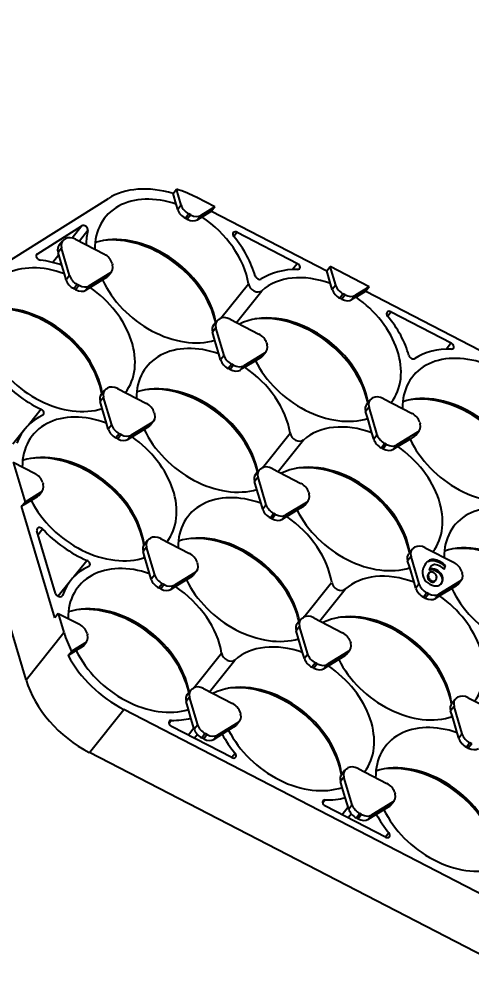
# Model space of a CAD drawing. Header units: millimetres. Extents: x -23 to 977, y -26 to 681.
# Drawn here: x 311.3 to 368.8, y 263.8 to 386.3 of the extents above; entities that cross this region are included whole.
import ezdxf

# ---------------------------------------------------------------- set-up
doc = ezdxf.new("R2010")
doc.units = ezdxf.units.MM
doc.dimstyles.new('副本 Standard', dxfattribs={"dimtxt": 9, "dimasz": 5, "dimexe": 1, "dimexo": 0.5, "dimgap": 0.5, "dimtad": 0, "dimtoh": 1, "dimdec": 1, "dimzin": 0, "dimdsep": 46, "dimtxsty": 'Standard', "dimcen": 0.09, "dimclrd": 3, "dimclre": 3, "dimclrt": 3, "dimadec": 0, "dimazin": 0, "dimtfac": 1, "dimtdec": 1, "dimtofl": 0, "dimtmove": 0, "dimatfit": 3, "dimfxl": 0, "dimtolj": 1, "dimtzin": 0, "dimarcsym": 0})

# ---------------------------------------------------------------- blocks, each defined once
blk = doc.blocks.new('*D2')
at = {"color": 3, "lineweight": -2, "transparency": 16777216}
for p, q in [((367.02, 516.77), (351.91, 516.77)), ((352.91, 511.77), (352.91, 495.16)), ((352.91, 417.56), (352.91, 434.16)), ((367.02, 412.56), (351.91, 412.56))]:
    blk.add_line(p, q, dxfattribs=at)
at = {"color": 3, "transparency": 16777216}
for points in [[(352.08, 511.77), (353.75, 511.77), (352.91, 516.77)], [(352.08, 417.56), (353.75, 417.56), (352.91, 412.56)]]:
    blk.add_solid(points, dxfattribs=at)
at = {"layer": 'Defpoints', "color": 0, "transparency": 16777216}
for p in [(367.52, 516.77), (352.91, 412.56), (367.52, 412.56)]:
    blk.add_point(p, dxfattribs=at)
at = {"color": 3, "transparency": 16777216, "insert": (352.91, 464.66), "char_height": 9, "width": 213.7567, "attachment_point": 5, "rotation": 90}
blk.add_mtext('\\A1;104.2%%P0.3', dxfattribs=at)
blk = doc.blocks.new('FDFJG')
for p, q in [((-119.23, 22.09), (-119.06, 22.77)), ((-118.29, 21.02), (-119.23, 22.09)), ((-117.66, 21.18), (-119.06, 22.77)), ((-113.7, 22.78), (-116.25, 22.89)), ((-113.7, 22.78), (-114.85, 21.05)), ((-113.86, 22.1), (-114.65, 20.92)), ((-113.7, 22.78), (-113.86, 22.1)), ((-113.86, 22.1), (-97.38, 21.37)), ((-97.38, 21.37), (-97.21, 22.05)), ((-91.62, 21.81), (-97.21, 22.05)), ((-95.58, 20.2), (-97.21, 22.05)), ((-117.83, 20.5), (-118.29, 21.02)), ((-117.66, 21.18), (-117.83, 20.5)), ((-114.85, 21.05), (-115.02, 20.37)), ((-114.65, 20.92), (-115.02, 20.37)), ((-109.75, 21.05), (-109.92, 20.38)), ((-109.75, 21.05), (-101.15, 20.67)), ((-96.25, 20.1), (-97.38, 21.37)), ((-91.62, 21.81), (-92.77, 20.08)), ((-91.79, 21.13), (-92.6, 19.9)), ((-91.62, 21.81), (-91.79, 21.13)), ((-91.79, 21.13), (-75.49, 20.41)), ((-116.32, 20.57), (-116.48, 19.89)), ((-116.22, 19.88), (-116.48, 19.89)), ((-116.05, 20.56), (-116.32, 20.57)), ((-116.05, 20.56), (-116.22, 19.88)), ((-101.15, 20.67), (-101.39, 19.7)), ((-95.75, 19.52), (-96.25, 20.1)), ((-95.58, 20.2), (-95.75, 19.52)), ((-92.77, 20.08), (-92.94, 19.4)), ((-92.6, 19.9), (-92.94, 19.4)), ((-87.77, 20.08), (-87.94, 19.41)), ((-87.77, 20.08), (-79.17, 19.7)), ((-79.17, 19.7), (-79.41, 18.73)), ((-94.24, 19.6), (-94.4, 18.92)), ((-94.14, 18.91), (-94.4, 18.92)), ((-93.97, 19.59), (-94.24, 19.6)), ((-93.97, 19.59), (-94.14, 18.91)), ((-135.4, 4.28), (-126.43, 18.07)), ((-107.05, 10.27), (-105.72, 15.7)), ((-105.05, 10.6), (-103.81, 15.62)), ((-131.67, 7.87), (-128.02, 13.49)), ((-128.02, 13.49), (-128.48, 11.57)), ((-127.08, 13.28), (-127.49, 11.58)), ((-129.34, 10.95), (-129.23, 11.11)), ((-128.03, 11.61), (-123.9, 11.43)), ((-129.45, 10.7), (-129.62, 10.02)), ((-129.19, 9.85), (-129.36, 9.17)), ((-126.78, 7.11), (-129.19, 9.85)), ((-122.55, 10.82), (-122.4, 10.64)), ((-107.26, 9.98), (-107.16, 10.14)), ((-105.95, 10.64), (-101.83, 10.45)), ((-100.48, 9.85), (-100.32, 9.67)), ((-129.14, 8.92), (-129.43, 7.73)), ((-128.25, 7.91), (-129.36, 9.17)), ((-122.26, 9.55), (-123.97, 6.98)), ((-122.43, 8.87), (-122.76, 8.36)), ((-122.26, 9.55), (-122.43, 8.87)), ((-122.32, 9.12), (-122.15, 9.8)), ((-107.37, 9.73), (-107.54, 9.05)), ((-107.12, 8.88), (-107.28, 8.2)), ((-104.7, 6.13), (-107.12, 8.88)), ((-100.24, 8.14), (-100.07, 8.82)), ((-85.49, 8.77), (-85.66, 8.09)), ((-85.38, 9.01), (-85.27, 9.18)), ((-84.07, 9.67), (-79.94, 9.49)), ((-78.59, 8.88), (-78.44, 8.71)), ((-131.67, 7.87), (-131.72, 7.7)), ((-128.36, 8.04), (-128.4, 7.89)), ((-127.49, 7.04), (-128.25, 7.91)), ((-122.76, 8.36), (-123.78, 6.84)), ((-106.58, 7.39), (-107.28, 8.2)), ((-105.39, 6.04), (-106.58, 7.39)), ((-100.18, 8.57), (-101.89, 6.01)), ((-100.35, 7.89), (-100.81, 7.2)), ((-100.18, 8.57), (-100.35, 7.89)), ((-85.23, 7.91), (-85.4, 7.23)), ((-82.82, 5.17), (-85.23, 7.91)), ((-78.3, 7.61), (-80.01, 5.04)), ((-78.3, 7.61), (-78.46, 6.93)), ((-78.35, 7.18), (-78.19, 7.86)), ((-126.95, 6.43), (-127.49, 7.04)), ((-126.78, 7.11), (-126.95, 6.43)), ((-125.43, 6.5), (-125.6, 5.82)), ((-125.17, 6.49), (-125.43, 6.5)), ((-125.17, 6.49), (-125.34, 5.81)), ((-123.97, 6.98), (-124.14, 6.3)), ((-123.78, 6.84), (-124.14, 6.3)), ((-104.7, 6.13), (-104.87, 5.45)), ((-100.81, 7.2), (-101.68, 5.89)), ((-84.78, 6.53), (-85.4, 7.23)), ((-83.53, 5.1), (-84.78, 6.53)), ((-78.8, 6.43), (-79.81, 4.91)), ((-78.46, 6.93), (-78.8, 6.43)), ((-125.34, 5.81), (-125.6, 5.82)), ((-104.87, 5.45), (-105.39, 6.04)), ((-103.36, 5.53), (-103.52, 4.85)), ((-103.09, 5.52), (-103.36, 5.53)), ((-103.09, 5.52), (-103.26, 4.84)), ((-101.89, 6.01), (-102.06, 5.33)), ((-101.68, 5.89), (-102.06, 5.33)), ((-82.99, 4.49), (-83.53, 5.1)), ((-82.82, 5.17), (-82.99, 4.49)), ((-80.01, 5.04), (-80.18, 4.36)), ((-79.81, 4.91), (-80.18, 4.36)), ((-103.26, 4.84), (-103.52, 4.85)), ((-81.47, 4.56), (-81.64, 3.88)), ((-81.38, 3.87), (-81.64, 3.88)), ((-81.21, 4.55), (-81.47, 4.56)), ((-81.21, 4.55), (-81.38, 3.87)), ((-94.3, -4.77), (-92.96, 0.71)), ((-92.28, -4.37), (-91.05, 0.63)), ((-115.22, -3.36), (-111.09, -3.54)), ((-116.64, -4.27), (-116.8, -4.95)), ((-116.53, -4.02), (-116.42, -3.86)), ((-109.74, -4.15), (-109.59, -4.33)), ((-94.45, -5), (-94.34, -4.83)), ((-93.14, -4.34), (-89.01, -4.52)), ((-116.38, -5.12), (-116.55, -5.8)), ((-115.94, -6.49), (-116.55, -5.8)), ((-113.97, -7.86), (-116.38, -5.12)), ((-109.45, -5.42), (-111.16, -7.99)), ((-109.61, -6.1), (-109.98, -6.65)), ((-109.45, -5.42), (-109.61, -6.1)), ((-109.5, -5.85), (-109.34, -5.17)), ((-94.56, -5.24), (-94.72, -5.92)), ((-94.3, -6.09), (-94.47, -6.77)), ((-91.89, -8.84), (-94.3, -6.09)), ((-87.66, -5.12), (-87.51, -5.3)), ((-72.57, -5.96), (-72.46, -5.79)), ((-71.26, -5.3), (-67.13, -5.48)), ((-65.78, -6.09), (-65.63, -6.27)), ((-114.66, -7.95), (-115.94, -6.49)), ((-109.98, -6.65), (-110.98, -8.15)), ((-93.77, -7.56), (-94.47, -6.77)), ((-87.37, -6.4), (-89.08, -8.96)), ((-87.53, -7.08), (-88.03, -7.82)), ((-87.37, -6.4), (-87.53, -7.08)), ((-87.42, -6.83), (-87.26, -6.15)), ((-72.68, -6.2), (-72.84, -6.88)), ((-72.42, -7.06), (-72.59, -7.74)), ((-70.01, -9.8), (-72.42, -7.06)), ((-69.57, -7.07), (-69.61, -7.26)), ((-67.97, -6.26), (-68, -6.39)), ((-68, -6.39), (-67.95, -6.77)), ((-67.9, -6.79), (-67.97, -6.26)), ((-65.54, -7.79), (-65.37, -7.11)), ((-114.13, -8.54), (-114.66, -7.95)), ((-113.97, -7.86), (-114.13, -8.54)), ((-112.62, -8.47), (-112.79, -9.15)), ((-112.36, -8.48), (-112.62, -8.47)), ((-112.36, -8.48), (-112.53, -9.16)), ((-111.16, -7.99), (-111.32, -8.67)), ((-110.98, -8.15), (-111.32, -8.67)), ((-92.56, -8.94), (-93.77, -7.56)), ((-88.03, -7.82), (-88.89, -9.1)), ((-71.98, -8.42), (-72.59, -7.74)), ((-70.7, -9.88), (-71.98, -8.42)), ((-69.59, -7.52), (-69.62, -7.66)), ((-69.62, -7.66), (-69.61, -7.66)), ((-69.57, -7.53), (-69.61, -7.66)), ((-69.57, -7.53), (-69.59, -7.52)), ((-69.46, -7.99), (-69.5, -8.17)), ((-68.36, -8.61), (-68.31, -8.44)), ((-65.49, -7.36), (-67.2, -9.93)), ((-65.65, -8.04), (-66.01, -8.58)), ((-65.49, -7.36), (-65.65, -8.04)), ((-112.53, -9.16), (-112.79, -9.15)), ((-92.06, -9.52), (-92.56, -8.94)), ((-91.89, -8.84), (-92.06, -9.52)), ((-90.54, -9.44), (-90.71, -10.12)), ((-90.28, -9.45), (-90.54, -9.44)), ((-90.28, -9.45), (-90.45, -10.13)), ((-89.08, -8.96), (-89.25, -9.64)), ((-88.89, -9.1), (-89.25, -9.64)), ((-66.01, -8.58), (-67.02, -10.09)), ((-122.94, -9.82), (-123.56, -12.34)), ((-90.45, -10.13), (-90.71, -10.12)), ((-70.17, -10.48), (-70.7, -9.88)), ((-70.01, -9.8), (-70.17, -10.48)), ((-68.66, -10.41), (-68.83, -11.09)), ((-68.4, -10.42), (-68.66, -10.41)), ((-68.4, -10.42), (-68.56, -11.1)), ((-67.2, -9.93), (-67.36, -10.61)), ((-67.02, -10.09), (-67.36, -10.61)), ((-68.56, -11.1), (-68.83, -11.09)), ((-110.23, -41.84), (-135.59, -13.11)), ((-123.76, -13.01), (-124.33, -15.35)), ((-81.54, -19.77), (-80.2, -14.28)), ((-79.52, -19.36), (-78.29, -14.36)), ((-123.33, -17.43), (-120.21, -17.57)), ((-123.33, -17.43), (-119.85, -21.38)), ((-118.86, -18.18), (-118.71, -18.36)), ((-102.26, -18.36), (-98.13, -18.54)), ((-118.57, -19.45), (-119.85, -21.38)), ((-118.57, -19.45), (-118.73, -20.13)), ((-118.62, -19.88), (-118.46, -19.2)), ((-103.68, -19.27), (-103.85, -19.95)), ((-103.57, -19.02), (-103.46, -18.86)), ((-96.78, -19.15), (-96.63, -19.33)), ((-80.38, -19.33), (-76.25, -19.51)), ((-118.73, -20.13), (-119.23, -20.87)), ((-103.42, -20.12), (-103.59, -20.8)), ((-103.08, -21.38), (-103.59, -20.8)), ((-101.01, -22.86), (-103.42, -20.12)), ((-96.49, -20.42), (-98.2, -22.99)), ((-96.49, -20.42), (-96.65, -21.1)), ((-96.54, -20.85), (-96.38, -20.17)), ((-81.8, -20.23), (-81.96, -20.91)), ((-81.69, -19.99), (-81.58, -19.82)), ((-74.9, -20.12), (-74.75, -20.29)), ((-59.61, -20.96), (-59.5, -20.8)), ((-58.3, -20.3), (-54.17, -20.48)), ((-119.23, -20.87), (-120.02, -22.06)), ((-120.02, -22.06), (-119.85, -21.38)), ((-101.66, -22.99), (-103.08, -21.38)), ((-97.08, -21.75), (-97.99, -23.11)), ((-96.65, -21.1), (-97.08, -21.75)), ((-81.54, -21.08), (-81.71, -21.76)), ((-81.01, -22.55), (-81.71, -21.76)), ((-79.13, -23.83), (-81.54, -21.08)), ((-74.61, -21.39), (-76.32, -23.95)), ((-74.61, -21.39), (-74.77, -22.07)), ((-74.66, -21.82), (-74.5, -21.14)), ((-59.72, -21.21), (-59.88, -21.89)), ((-110.25, -33.13), (-120.02, -22.06)), ((-101.18, -23.54), (-101.66, -22.99)), ((-101.01, -22.86), (-101.18, -23.54)), ((-98.2, -22.99), (-98.37, -23.67)), ((-97.99, -23.11), (-98.37, -23.67)), ((-79.8, -23.93), (-81.01, -22.55)), ((-75.27, -22.81), (-76.12, -24.09)), ((-74.77, -22.07), (-75.27, -22.81)), ((-59.46, -22.06), (-59.63, -22.74)), ((-59.12, -23.32), (-59.63, -22.74)), ((-57.05, -24.8), (-59.46, -22.06)), ((-111.45, -30.28), (-116.95, -24.05)), ((-116.37, -23.57), (-116.59, -24.46)), ((-99.66, -23.47), (-99.83, -24.15)), ((-99.57, -24.16), (-99.83, -24.15)), ((-99.4, -23.48), (-99.66, -23.47)), ((-99.4, -23.48), (-99.57, -24.16)), ((-79.29, -24.51), (-79.8, -23.93)), ((-79.13, -23.83), (-79.29, -24.51)), ((-77.78, -24.43), (-77.95, -25.11)), ((-77.52, -24.44), (-77.78, -24.43)), ((-77.52, -24.44), (-77.68, -25.12)), ((-76.32, -23.95), (-76.48, -24.63)), ((-76.12, -24.09), (-76.48, -24.63)), ((-57.7, -24.93), (-59.12, -23.32)), ((-109.58, -24.8), (-110.22, -27.4)), ((-77.68, -25.12), (-77.95, -25.11)), ((-57.22, -25.48), (-57.7, -24.93)), ((-57.05, -24.8), (-57.22, -25.48)), ((-55.7, -25.41), (-55.87, -26.09)), ((-55.44, -25.42), (-55.7, -25.41)), ((-55.44, -25.42), (-55.61, -26.1)), ((-55.61, -26.1), (-55.87, -26.09)), ((-110.41, -28.03), (-111.01, -30.48)), ((-90.46, -33.8), (-89.12, -28.32)), ((-88.44, -33.4), (-87.22, -28.4)), ((-110.56, -30.15), (-110.6, -30.31)), ((-110.08, -32.45), (-110.25, -33.13)), ((-110.08, -32.45), (-108.39, -34.36)), ((-110.08, -32.45), (-107.06, -32.58)), ((-105.71, -33.19), (-105.55, -33.36)), ((-105.47, -34.89), (-105.3, -34.21)), ((-90.72, -34.27), (-90.89, -34.95)), ((-90.61, -34.02), (-90.5, -33.86)), ((-89.3, -33.36), (-85.18, -33.54)), ((-83.83, -34.15), (-83.67, -34.33)), ((-110.23, -41.84), (-108.39, -34.36)), ((-105.41, -34.46), (-106.51, -36.1)), ((-105.58, -35.14), (-106.01, -35.78)), ((-105.41, -34.46), (-105.58, -35.14)), ((-90.46, -35.12), (-90.63, -35.8)), ((-88.05, -37.86), (-90.46, -35.12)), ((-83.53, -35.42), (-85.24, -37.99)), ((-83.53, -35.42), (-83.7, -36.1)), ((-83.59, -35.85), (-83.42, -35.17)), ((-68.64, -35.24), (-68.81, -35.92)), ((-68.53, -35), (-68.43, -34.83)), ((-67.22, -34.34), (-63.1, -34.52)), ((-61.75, -35.13), (-61.59, -35.3)), ((-106.01, -35.78), (-106.67, -36.78)), ((-106.67, -36.78), (-106.51, -36.1)), ((-89.94, -36.59), (-90.63, -35.8)), ((-89.18, -37.45), (-89.94, -36.59)), ((-83.7, -36.1), (-84.19, -36.84)), ((-68.39, -36.09), (-68.55, -36.77)), ((-65.97, -38.84), (-68.39, -36.09)), ((-61.45, -36.4), (-63.16, -38.96)), ((-61.45, -36.4), (-61.62, -37.08)), ((-61.51, -36.83), (-61.34, -36.15)), ((-88.22, -38.54), (-89.18, -37.45)), ((-88.05, -37.86), (-88.22, -38.54)), ((-84.72, -37.64), (-85.41, -38.67)), ((-84.19, -36.84), (-84.72, -37.64)), ((-68.04, -37.35), (-68.55, -36.77)), ((-67.15, -38.37), (-68.04, -37.35)), ((-62.05, -37.72), (-62.68, -38.66)), ((-61.62, -37.08), (-62.05, -37.72)), ((-91.33, -38.75), (-91.44, -39.22)), ((-88.3, -38.46), (-88.56, -39.55)), ((-87.56, -39), (-87.71, -39.58)), ((-86.71, -38.47), (-86.87, -39.15)), ((-86.61, -39.16), (-86.87, -39.15)), ((-86.44, -38.48), (-86.71, -38.47)), ((-86.44, -38.48), (-86.61, -39.16)), ((-85.24, -37.99), (-85.41, -38.67)), ((-82.21, -39.15), (-82.37, -39.82)), ((-66.14, -39.52), (-67.15, -38.37)), ((-65.97, -38.84), (-66.14, -39.52)), ((-62.68, -38.66), (-63.33, -39.64)), ((-63.16, -38.96), (-63.33, -39.64)), ((-99.07, -46.83), (-97.4, -40.03)), ((-33.52, -42.84), (-97.4, -40.03)), ((-82.38, -39.82), (-90.98, -39.44)), ((-69.35, -39.72), (-69.46, -40.19)), ((-60.4, -40.79), (-69, -40.41)), ((-66.3, -39.34), (-66.58, -40.51)), ((-65.57, -39.93), (-65.73, -40.55)), ((-64.63, -39.44), (-64.79, -40.12)), ((-64.53, -40.13), (-64.79, -40.12)), ((-64.36, -39.45), (-64.63, -39.44)), ((-64.36, -39.45), (-64.53, -40.13)), ((-60.23, -40.12), (-60.39, -40.79)), ((-35.19, -49.64), (-99.07, -46.83))]:
    blk.add_line(p, q)
for centre, major_axis, start_param, end_param in [((-115.21, 13.1), (12.09, -2.96), 2.077369, 2.896641), ((-115.04, 13.78), (-12.09, 2.96), 4.983824, 5.218962), ((-115.21, 13.1), (10.59, -2.59), 2.034654, 3.675524), ((-116.46, 21.67), (1.46, -0.36), 3.938134, 4.983824), ((-116.2, 21.66), (1.46, -0.36), 4.983824, 6.029513), ((-115.21, 13.1), (10.59, -2.59), 0.662021, 1.692276), ((-109.71, 20.68), (0.486, -0.119), 1.842231, 4.428638), ((-116.63, 20.99), (1.46, -0.36), 3.938134, 4.983824), ((-116.36, 20.98), (1.46, -0.36), 4.983824, 6.029513), ((-115.21, 13.1), (-11.8, 2.89), 3.921441, 4.428638), ((-93.52, 12.15), (-11.8, 2.89), 5.53901, 6.046206), ((-93.52, 12.15), (10.59, -2.59), 2.000855, 3.022442), ((-101.11, 20.3), (0.486, -0.119), 5.53901, 8.125417), ((-94.38, 20.7), (1.46, -0.36), 3.938134, 4.983824), ((-94.12, 20.69), (1.46, -0.36), 4.983824, 6.029513), ((-93.52, 12.15), (10.59, -2.59), 0.008953, 1.658369), ((-87.73, 19.71), (0.486, -0.119), 1.842231, 4.428638), ((-79.13, 19.33), (0.486, -0.119), 5.53901, 8.125417), ((-94.55, 20.02), (1.46, -0.36), 3.938134, 4.983824), ((-94.29, 20.01), (1.46, -0.36), 4.983824, 6.029513), ((-93.23, 12.13), (-11.8, 2.89), 3.921441, 4.428638), ((-71.54, 11.18), (-11.8, 2.89), 5.53901, 6.046206), ((-71.25, 11.16), (10.59, -2.59), 2.034654, 3.675524), ((-104.96, 17.13), (0.486, -0.119), 3.921441, 6.046206), ((-82.98, 16.16), (0.486, -0.119), 3.921441, 6.046206), ((-116.77, 6.74), (-10.59, 2.59), 3.830436, 5.849245), ((-116.87, 6.3), (-10.93, 2.68), 3.867402, 5.677995), ((-104.81, 15.95), (-1.02, 0.25), 0.662021, 3.022442), ((-127.57, 13.29), (0.486, -0.119), 0.310235, 2.896641), ((-95.08, 5.79), (-10.59, 2.59), 3.802123, 5.971292), ((-95.19, 5.35), (-10.93, 2.68), 3.841153, 5.67788), ((-115.21, 13.1), (-11.8, 2.89), 0.310235, 0.506392), ((-72.81, 4.81), (-10.59, 2.59), 3.830436, 5.849245), ((-72.91, 4.36), (-10.93, 2.68), 3.867402, 5.677995), ((-127.88, 10.51), (1.46, -0.36), 1.842231, 2.892445), ((-123.76, 10.33), (1.46, -0.36), 0.792017, 1.842231), ((-128.16, 9.67), (1.46, -0.36), 3.141597, 3.938134), ((-127.99, 10.35), (1.46, -0.36), 2.892445, 3.938134), ((-123.61, 10.15), (1.46, -0.36), 6.029513, 7.075203), ((-105.91, 9.37), (1.46, -0.36), 2.892445, 3.938134), ((-105.81, 9.54), (1.46, -0.36), 1.842231, 2.892445), ((-101.68, 9.36), (1.46, -0.36), 0.792017, 1.842231), ((-123.77, 9.47), (1.46, -0.36), 6.029513, 6.283191), ((-106.08, 8.69), (1.46, -0.36), 3.141597, 3.938134), ((-101.53, 9.18), (1.46, -0.36), 6.029513, 7.075203), ((-84.03, 8.41), (1.46, -0.36), 2.892445, 3.938134), ((-83.92, 8.57), (1.46, -0.36), 1.842231, 2.892445), ((-79.8, 8.39), (1.46, -0.36), 0.792017, 1.842231), ((-79.64, 8.22), (1.46, -0.36), 6.029513, 7.075203), ((-131.22, 7.67), (0.486, -0.119), 2.896641, 5.433897), ((-124.72, -0.91), (-11.8, 2.89), 5.184654, 5.433897), ((-115.21, 13.1), (10.59, -2.59), 4.10643, 5.818348), ((-101.69, 8.5), (1.46, -0.36), 6.029513, 6.283191), ((-84.2, 7.73), (1.46, -0.36), 3.141597, 3.938134), ((-124.72, -0.91), (10.59, -2.59), 2.00425, 3.67246), ((-125.75, 6.92), (1.46, -0.36), 3.938134, 4.983824), ((-125.58, 7.6), (1.46, -0.36), 3.938134, 4.983824), ((-125.48, 6.91), (1.46, -0.36), 4.983824, 6.029513), ((-125.32, 7.59), (1.46, -0.36), 4.983824, 6.029513), ((-124.72, -0.91), (10.59, -2.59), 0.011986, 1.655757), ((-103.5, 6.63), (1.46, -0.36), 3.938134, 4.983824), ((-93.52, 12.15), (10.59, -2.59), 4.140059, 5.835062), ((-71.25, 11.16), (10.59, -2.59), 4.10643, 5.818348), ((-79.81, 7.54), (1.46, -0.36), 6.029513, 6.283191), ((-102.45, -1.89), (10.59, -2.59), 2.02118, 3.672464), ((-103.67, 5.95), (1.46, -0.36), 3.938134, 4.983824), ((-103.4, 5.94), (1.46, -0.36), 4.983824, 6.029513), ((-103.24, 6.62), (1.46, -0.36), 4.983824, 6.029513), ((-102.45, -1.89), (10.59, -2.59), 0.662021, 1.672641), ((-80.76, -2.85), (10.59, -2.59), 2.00425, 3.022442), ((-81.62, 5.66), (1.46, -0.36), 3.938134, 4.983824), ((-81.36, 5.65), (1.46, -0.36), 4.983824, 6.029513), ((-80.76, -2.85), (10.59, -2.59), 0.011986, 1.655757), ((-81.79, 4.98), (1.46, -0.36), 3.938134, 4.983824), ((-81.52, 4.97), (1.46, -0.36), 4.983824, 6.029513), ((-58.49, -3.83), (10.59, -2.59), 2.02118, 3.672464), ((-126.28, -7.27), (-10.59, 2.59), 3.795516, 5.849136), ((-126.39, -7.71), (-10.93, 2.68), 3.834983, 5.677919), ((-104, -8.25), (-10.59, 2.59), 3.823988, 5.849245), ((-92.04, 0.96), (-1.02, 0.25), 0.662021, 3.022442), ((-104.11, -8.69), (-10.93, 2.68), 3.86147, 5.677995), ((-82.32, -9.2), (-10.59, 2.59), 3.795417, 5.967767), ((-82.43, -9.65), (-10.93, 2.68), 3.834963, 5.67788), ((-60.04, -10.19), (-10.59, 2.59), 3.823988, 5.849245), ((-60.15, -10.63), (-10.93, 2.68), 3.86147, 5.677995), ((-115.07, -4.46), (1.46, -0.36), 1.842231, 2.892445), ((-110.95, -4.64), (1.46, -0.36), 0.792017, 1.842231), ((-115.18, -4.62), (1.46, -0.36), 2.892445, 3.938134), ((-110.79, -4.82), (1.46, -0.36), 6.029513, 7.075203), ((-92.99, -5.43), (1.46, -0.36), 1.842231, 2.892445), ((-88.87, -5.61), (1.46, -0.36), 0.792017, 1.842231), ((-124.72, -0.91), (10.59, -2.59), 4.143127, 5.841269), ((-115.35, -5.3), (1.46, -0.36), 3.141597, 3.938134), ((-110.96, -5.5), (1.46, -0.36), 6.029513, 6.283191), ((-93.27, -6.28), (1.46, -0.36), 3.141597, 3.938134), ((-93.1, -5.6), (1.46, -0.36), 2.892445, 3.938134), ((-88.71, -5.79), (1.46, -0.36), 6.029513, 7.075203), ((-71.22, -6.56), (1.46, -0.36), 2.892445, 3.938134), ((-71.11, -6.4), (1.46, -0.36), 1.842231, 2.892445), ((-66.99, -6.58), (1.46, -0.36), 0.792017, 1.842231), ((-102.45, -1.89), (10.59, -2.59), 4.109534, 5.824521), ((-88.88, -6.47), (1.46, -0.36), 6.029513, 6.283191), ((-71.39, -7.24), (1.46, -0.36), 3.141597, 3.938134), ((-66.83, -6.75), (1.46, -0.36), 6.029513, 7.075203), ((-124.72, -0.91), (-11.8, 2.89), 1.299602, 1.893302), ((-111.96, -15.9), (10.59, -2.59), 1.997959, 3.672493), ((-112.93, -8.05), (1.46, -0.36), 3.938134, 4.983824), ((-112.77, -7.37), (1.46, -0.36), 3.938134, 4.983824), ((-112.5, -7.38), (1.46, -0.36), 4.983824, 6.029513), ((-111.96, -15.9), (10.59, -2.59), 0.011959, 1.652669), ((-80.76, -2.85), (10.59, -2.59), 4.143127, 5.841269), ((-67, -7.43), (1.46, -0.36), 6.029513, 6.283191), ((-112.67, -8.06), (1.46, -0.36), 4.983824, 6.029513), ((-89.69, -16.88), (10.59, -2.59), 2.014929, 3.672492), ((-90.85, -9.02), (1.46, -0.36), 3.938134, 4.983824), ((-90.69, -8.34), (1.46, -0.36), 3.938134, 4.983824), ((-90.59, -9.03), (1.46, -0.36), 4.983824, 6.029513), ((-90.43, -8.35), (1.46, -0.36), 4.983824, 6.029513), ((-89.69, -16.88), (10.59, -2.59), 0.662021, 1.669533), ((-58.49, -3.83), (10.59, -2.59), 4.109534, 5.824521), ((-111.96, -15.9), (-11.8, 2.89), 5.949562, 6.514196), ((-122.87, -10.18), (0.486, -0.119), 5.949562, 8.176488), ((-68, -17.84), (10.59, -2.59), 1.997959, 3.022442), ((-68.97, -9.99), (1.46, -0.36), 3.938134, 4.983824), ((-68.81, -9.31), (1.46, -0.36), 3.938134, 4.983824), ((-68.71, -10), (1.46, -0.36), 4.983824, 6.029513), ((-68.54, -9.32), (1.46, -0.36), 4.983824, 6.029513), ((-68, -17.84), (10.59, -2.59), 0.011959, 1.652669), ((-113.52, -22.26), (-10.59, 2.59), 3.765868, 5.849136), ((-113.63, -22.7), (-10.93, 2.68), 3.807592, 5.677919), ((-79.28, -14.03), (-1.02, 0.25), 0.662021, 3.022442), ((-91.24, -23.24), (-10.59, 2.59), 3.823988, 5.849245), ((-91.35, -23.68), (-10.93, 2.68), 3.861384, 5.677995), ((-69.56, -24.2), (-10.59, 2.59), 3.765758, 5.967767), ((-69.66, -24.64), (-10.93, 2.68), 3.807625, 5.67788), ((-120.07, -18.67), (1.46, -0.36), 0.792017, 1.842231), ((-119.91, -18.85), (1.46, -0.36), 6.029513, 7.075203), ((-102.11, -19.46), (1.46, -0.36), 1.842231, 2.892445), ((-102.22, -19.62), (1.46, -0.36), 2.892445, 3.938134), ((-97.99, -19.64), (1.46, -0.36), 0.792017, 1.842231), ((-97.83, -19.82), (1.46, -0.36), 6.029513, 7.075203), ((-80.23, -20.42), (1.46, -0.36), 1.842231, 2.892445), ((-76.11, -20.61), (1.46, -0.36), 0.792017, 1.842231), ((-120.08, -19.53), (1.46, -0.36), 6.029513, 6.283191), ((-102.39, -20.3), (1.46, -0.36), 3.141597, 3.938134), ((-80.34, -20.59), (1.46, -0.36), 2.892445, 3.938134), ((-75.95, -20.78), (1.46, -0.36), 6.029513, 7.075203), ((-58.15, -21.4), (1.46, -0.36), 1.842231, 2.892445), ((-111.96, -15.9), (10.59, -2.59), 4.143141, 5.8581), ((-113.52, -22.26), (-10.59, 2.59), 3.575703, 3.600149), ((-89.69, -16.88), (10.59, -2.59), 4.126393, 5.824507), ((-98, -20.5), (1.46, -0.36), 6.029513, 6.283191), ((-80.51, -21.27), (1.46, -0.36), 3.141597, 3.938134), ((-76.12, -21.46), (1.46, -0.36), 6.029513, 6.283191), ((-58.43, -22.24), (1.46, -0.36), 3.141597, 3.938134), ((-58.26, -21.56), (1.46, -0.36), 2.892445, 3.938134), ((-98.61, -30.92), (10.59, -2.59), 2.031808, 3.672504), ((-99.81, -22.37), (1.46, -0.36), 3.938134, 4.983824), ((-99.55, -22.38), (1.46, -0.36), 4.983824, 6.029513), ((-98.61, -30.92), (10.59, -2.59), 0.662021, 1.686489), ((-68, -17.84), (10.59, -2.59), 4.143141, 5.8581), ((-69.56, -24.2), (-10.59, 2.59), 3.575595, 3.600096), ((-116.55, -23.88), (0.486, -0.119), 1.366805, 3.940501), ((-111.96, -15.9), (-11.8, 2.89), 1.366805, 1.943542), ((-99.98, -23.05), (1.46, -0.36), 3.938134, 4.983824), ((-99.71, -23.06), (1.46, -0.36), 4.983824, 6.029513), ((-76.92, -31.87), (10.59, -2.59), 2.014943, 3.022442), ((-77.93, -23.33), (1.46, -0.36), 3.938134, 4.983824), ((-77.66, -23.35), (1.46, -0.36), 4.983824, 6.029513), ((-76.92, -31.87), (10.59, -2.59), 0.011969, 1.669519), ((-98.61, -30.92), (-11.8, 2.89), 5.944905, 6.526907), ((-109.49, -25.17), (0.486, -0.119), 5.944905, 8.226727), ((-78.09, -24.01), (1.46, -0.36), 3.938134, 4.983824), ((-77.83, -24.03), (1.46, -0.36), 4.983824, 6.029513), ((-54.65, -32.85), (10.59, -2.59), 2.031808, 3.672504), ((-56.01, -24.99), (1.46, -0.36), 3.938134, 4.983824), ((-55.85, -24.31), (1.46, -0.36), 3.938134, 4.983824), ((-55.75, -25), (1.46, -0.36), 4.983824, 6.029513), ((-100.17, -37.28), (-10.59, 2.59), 3.823988, 5.849245), ((-100.28, -37.72), (-10.93, 2.68), 3.861384, 5.677995), ((-88.21, -28.06), (-1.02, 0.25), 0.662021, 3.022442), ((-111.05, -30.11), (0.486, -0.119), 3.940501, 6.526907), ((-78.48, -38.23), (-10.59, 2.59), 3.765758, 5.967767), ((-78.59, -38.67), (-10.93, 2.68), 3.807625, 5.67788), ((-56.21, -39.21), (-10.59, 2.59), 3.823988, 5.849245), ((-56.31, -39.65), (-10.93, 2.68), 3.861384, 5.677995), ((-106.91, -33.68), (1.46, -0.36), 0.792017, 1.842231), ((-106.76, -33.85), (1.46, -0.36), 6.029513, 7.075203), ((-89.26, -34.62), (1.46, -0.36), 2.892445, 3.938134), ((-89.16, -34.46), (1.46, -0.36), 1.842231, 2.892445), ((-85.03, -34.64), (1.46, -0.36), 0.792017, 1.842231), ((-98.44, -30.24), (-12.09, 2.96), 0.798908, 1.027466), ((-106.93, -34.53), (1.46, -0.36), 6.029513, 6.283191), ((-89.43, -35.3), (1.46, -0.36), 3.141597, 3.938134), ((-84.88, -34.82), (1.46, -0.36), 6.029513, 7.075203), ((-67.19, -35.6), (1.46, -0.36), 2.892445, 3.938134), ((-67.08, -35.43), (1.46, -0.36), 1.842231, 2.892445), ((-62.95, -35.62), (1.46, -0.36), 0.792017, 1.842231), ((-62.8, -35.79), (1.46, -0.36), 6.029513, 7.075203), ((-98.61, -30.92), (10.59, -2.59), 4.126393, 5.824507), ((-85.04, -35.5), (1.46, -0.36), 6.029513, 6.283191), ((-67.35, -36.28), (1.46, -0.36), 3.141597, 3.938134), ((-98.61, -30.92), (12.09, -2.96), 4.169059, 4.983824), ((-98.61, -30.92), (-11.8, 2.89), 2.397417, 2.649501), ((-86.85, -37.37), (1.46, -0.36), 3.938134, 4.983824), ((-76.92, -31.87), (-11.8, 2.89), 1.034961, 1.287045), ((-76.92, -31.87), (10.59, -2.59), 4.143141, 5.8581), ((-78.48, -38.23), (-10.59, 2.59), 3.575595, 3.600096), ((-54.65, -32.85), (10.59, -2.59), 4.126393, 5.824507), ((-62.96, -36.47), (1.46, -0.36), 6.029513, 6.283191), ((-91.03, -39.07), (0.486, -0.119), 2.397417, 4.983824), ((-87.02, -38.05), (1.46, -0.36), 3.938134, 4.983824), ((-86.75, -38.06), (1.46, -0.36), 4.983824, 6.029513), ((-86.59, -37.38), (1.46, -0.36), 4.983824, 6.029513), ((-82.43, -39.45), (0.486, -0.119), 4.983824, 7.57023), ((-76.63, -31.89), (-11.8, 2.89), 2.397417, 2.656924), ((-64.77, -38.34), (1.46, -0.36), 3.938134, 4.983824), ((-64.51, -38.35), (1.46, -0.36), 4.983824, 6.029513), ((-54.94, -32.84), (-11.8, 2.89), 1.042368, 1.287045), ((-69.05, -40.04), (0.486, -0.119), 2.397417, 4.983824), ((-64.94, -39.02), (1.46, -0.36), 3.938134, 4.983824), ((-64.68, -39.03), (1.46, -0.36), 4.983824, 6.029513), ((-60.45, -40.42), (0.486, -0.119), 4.983824, 7.57023), ((-100.28, -37.72), (12.09, -2.96), 3.940501, 4.983824)]:
    blk.add_ellipse(centre, major_axis=major_axis, ratio=0.714045, start_param=start_param, end_param=end_param)
for points, knots in [([(-67.97, -6.26), (-68.23, -6.17), (-68.52, -6.12), (-69.41, -6.08), (-69.83, -6.21), (-70.36, -6.81), (-70.46, -7.23), (-70.33, -8.22), (-70.16, -8.58), (-69.58, -9.1), (-69.22, -9.25), (-68.34, -9.28), (-68.01, -9.2), (-67.53, -8.82), (-67.43, -8.57), (-67.51, -7.98), (-67.65, -7.75), (-68.14, -7.37), (-68.43, -7.27), (-69.15, -7.23), (-69.42, -7.33), (-69.57, -7.53)], [0, 0, 0, 0, 0.070554, 0.070554, 0.19547, 0.19547, 0.320385, 0.320385, 0.425577, 0.425577, 0.530769, 0.530769, 0.631873, 0.631873, 0.732976, 0.732976, 0.819032, 0.819032, 0.905088, 0.905088, 1, 1, 1, 1]), ([(-70.4, -7.17), (-70.35, -6.97), (-70.26, -6.79), (-69.87, -6.35), (-69.45, -6.21), (-68.55, -6.25), (-68.26, -6.3), (-68, -6.39)], [0, 0, 0, 0, 0.237471, 0.237471, 0.724768, 0.724768, 1, 1, 1, 1]), ([(-69.59, -7.52), (-69.66, -6.88), (-69.36, -6.57), (-68.7, -6.6), (-68.7, -6.6), (-68.7, -6.6)], [0, 0, 0, 0, 0.999992, 0.999992, 1, 1, 1, 1]), ([(-68.7, -6.6), (-68.63, -6.6), (-68.56, -6.61), (-68.42, -6.62), (-68.36, -6.64), (-68.22, -6.67), (-68.15, -6.69), (-68.02, -6.73), (-67.96, -6.76), (-67.9, -6.79)], [0, 0, 0, 0, 0.25, 0.25, 0.5, 0.5, 0.75, 0.75, 1, 1, 1, 1]), ([(-69.61, -7.66), (-69.45, -7.46), (-69.19, -7.37), (-68.47, -7.4), (-68.17, -7.5), (-67.68, -7.88), (-67.54, -8.11), (-67.49, -8.51), (-67.5, -8.62), (-67.52, -8.72)], [0, 0, 0, 0, 0.310471, 0.310471, 0.591972, 0.591972, 0.873473, 0.873473, 1, 1, 1, 1]), ([(-69.5, -8.15), (-69.51, -8.2), (-69.51, -8.24), (-69.48, -8.45), (-69.41, -8.59), (-69.17, -8.84), (-69.02, -8.9), (-68.67, -8.92), (-68.54, -8.87), (-68.4, -8.72), (-68.37, -8.66), (-68.35, -8.59)], [0, 0, 0, 0, 0.085933, 0.085933, 0.347242, 0.347242, 0.60855, 0.60855, 0.862029, 0.862029, 1, 1, 1, 1]), ([(-68.52, -7.88), (-68.4, -7.98), (-68.33, -8.11), (-68.29, -8.42), (-68.33, -8.54), (-68.51, -8.74), (-68.64, -8.78), (-68.99, -8.77), (-69.14, -8.7), (-69.38, -8.46), (-69.45, -8.32), (-69.49, -8.03), (-69.45, -7.92), (-69.26, -7.75), (-69.13, -7.71), (-68.79, -7.73), (-68.64, -7.78), (-68.52, -7.88)], [0, 0, 0, 0, 0.139131, 0.139131, 0.266809, 0.266809, 0.394487, 0.394487, 0.526109, 0.526109, 0.657731, 0.657731, 0.767346, 0.767346, 0.876962, 0.876962, 1, 1, 1, 1])]:
    blk.add_open_spline(points, degree=3, knots=knots)
blk.add_open_spline([(-69.61, -7.23), (-69.63, -7.35), (-69.64, -7.49), (-69.62, -7.66)], degree=3)

msp = doc.modelspace()

# ---------------------------------------------------------------- block references
at = {"rotation": 335.178066865472}
msp.add_blockref('FDFJG', (429.79, 294.06), dxfattribs=at)

# ---------------------------------------------------------------- dimensions: what is measured, and where the dimension line sits
dim = msp.add_linear_dim(base=(352.91, 412.56), p1=(367.52, 516.77), p2=(367.52, 412.56), angle=90, text='<>%%P0.3', dimstyle='副本 Standard')
dim.commit()
dim.dimension.update_dxf_attribs({"geometry": '*D2', "text_midpoint": (352.91, 464.66)})

doc.saveas('drawing.dxf')
